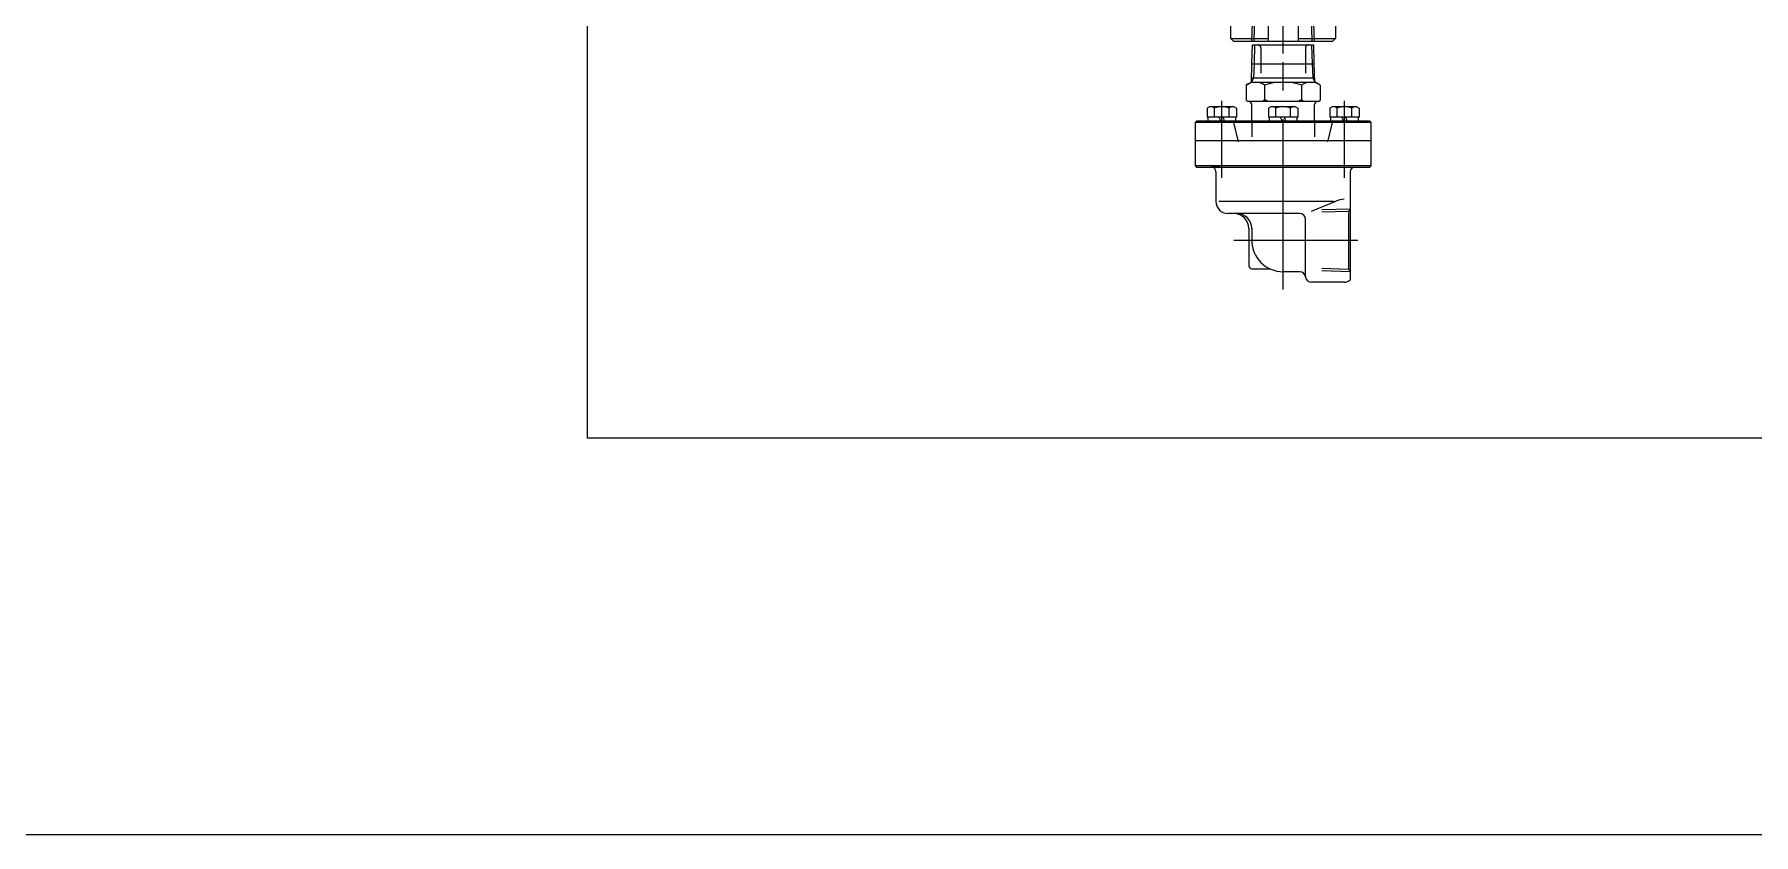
# Model space of a CAD drawing. Header units: millimetres. Extents: x -16130 to 36813, y -8099 to 27484.
# Drawn here: x -8907 to -7755, y 15962 to 16499 of the extents above; entities that cross this region are included whole.
import ezdxf

# ---------------------------------------------------------------- set-up
doc = ezdxf.new("R2010")
doc.units = ezdxf.units.MM
doc.header["$LTSCALE"] = 6
doc.linetypes.add('CENTER2', pattern=[28.575, 19.05, -3.175, 3.175, -3.175])
doc.linetypes.add('HIDDEN', pattern=[9.525, 6.35, -3.175])
doc.layers.add('04_HIDDEN', color=2, linetype='HIDDEN', lineweight=13)
doc.layers.add('05_CENTER', color=4, linetype='CENTER2', lineweight=13)
doc.layers.add('10_DRAFT', color=8, linetype='Continuous', lineweight=0, plot=False)

# ---------------------------------------------------------------- blocks, each defined once
blk = doc.blocks.new('A$C6EC02656_1_1')
at = {"color": 0}
for p, q in [((-38, 108), (-40, 106)), ((-40, 106), (40, 106)), ((-40, 106), (-40, 95)), ((38, 108), (-38, 108)), ((40, 106), (38, 108)), ((40, 95), (40, 106)), ((-48, 95), (-50, 93)), ((-50, 93), (-50, 85)), ((-48, 95), (48, 95)), ((48, 95), (50, 93)), ((50, 93), (50, 85)), ((-75, 32), (-75, 55)), ((75, 32), (75, 55)), ((-75, 32), (-73, 30)), ((75, 32), (-75, 32)), ((73, 30), (-73, 30)), ((-55, 2), (-55, 30)), ((55, 2), (55, 30)), ((75, 32), (73, 30)), ((-53, 0), (-55, 2)), ((-55, 2), (55, 2)), ((53, 0), (-53, 0)), ((-45, -55), (-45, 0)), ((45, 0), (45, -55)), ((55, 2), (53, 0)), ((45, -55), (-45, -55)), ((-43, -57), (-45, -55)), ((43, -57), (-43, -57)), ((-39.9, -352), (-39.9, -57)), ((39.9, -57), (39.9, -352)), ((43, -57), (45, -55)), ((-40, -430), (-40, -352)), ((-40, -352), (40, -352)), ((40, -352), (40, -430)), ((-40, -407), (-5.5, -407)), ((-38.9, -407), (-38.9, -431.1)), ((-5.5, -404.5), (-5.5, -432)), ((5.5, -404.5), (5.5, -432)), ((5.5, -407), (40, -407)), ((38.9, -407), (38.9, -431.1)), ((-38, -432), (-40, -430)), ((-40, -430), (-5.5, -430)), ((38, -432), (-38, -432)), ((-35, -520), (-35, -432)), ((5.5, -430), (40, -430)), ((35, -432), (35, -520)), ((40, -430), (38, -432)), ((-10, -446), (-10, -522)), ((10, -446), (10, -522)), ((-33, -522), (-35, -520)), ((-35, -520), (-10, -520)), ((33, -522), (-33, -522)), ((10, -520), (35, -520)), ((35, -520), (33, -522))]:
    blk.add_line(p, q, dxfattribs=at)
for p, q in [((-50, 93), (50, 93)), ((-150, 57), (150, 57))]:
    blk.add_line(p, q)
blk.add_lwpolyline([(150, 85), (150, 85), (150, 57), (148, 55), (-148, 55), (-150, 57), (-150, 85), (150, 85)], dxfattribs=at)
at = {"color": 3}
for points in [[(-50, 85), (-55, 85), (-50, 90), (-50, 90)], [(50, 85), (55, 85), (50, 90), (50, 90)], [(-75, 55), (-80, 55), (-75, 50), (-75, 50)], [(75, 55), (80, 55), (75, 50), (75, 50)]]:
    blk.add_lwpolyline(points, close=True, dxfattribs=at)
at = {"color": 0}
for centre, radius in [((0, -404.5), 5.5), ((0, -446), 10)]:
    blk.add_arc(centre, radius, 0, 180, dxfattribs=at)
at = {"layer": '04_HIDDEN'}
for p, q in [((-18.8, 106), (-20.8, 108)), ((-18.8, -503.5), (-18.8, 106)), ((24.7, 106), (-18.8, 106)), ((18.7, 106), (20.7, 108)), ((18.7, -503.5), (18.7, 106)), ((-110, 80.4), (-110, 85)), ((-102.5, 85), (-102.5, 80.4)), ((-50, 85), (-50, 55)), ((50, 85), (50, 55)), ((102.5, 85), (102.5, 80.4)), ((110, 80.4), (110, 85)), ((110, 80.4), (-110, 80.4)), ((-21, -522), (-20.4, -503.5)), ((-20.4, -503.5), (-18.8, -500.7)), ((-20.4, -503.5), (20.4, -503.5)), ((-19.5, -522), (-18.9, -503.5)), ((20.4, -503.5), (18.7, -500.7)), ((19.5, -522), (18.9, -503.5)), ((21, -522), (20.4, -503.5))]:
    blk.add_line(p, q, dxfattribs=at)
at = {"layer": '05_CENTER'}
for p, q in [((0, -530.1), (0, 113.5)), ((-125, 44.5), (-125, 96.1)), ((125, 44.5), (125, 96.1))]:
    blk.add_line(p, q, dxfattribs=at)
blk = doc.blocks.new('PK-4 32Aa_1_1')
at = {"color": 0}
for p, q in [((-74.6, 59), (-75.6, 58)), ((-75.6, 58), (-75.6, -58)), ((-45.6, 59), (-74.6, 59)), ((-74.6, -59), (-74.6, 59)), ((-57.6, 59), (-57.6, -59)), ((-45.6, 59), (-44.6, 58)), ((-45.6, -59), (-45.6, 59)), ((-44.6, -58), (-44.6, 58)), ((-75.6, 42.5), (-75.6, 48)), ((-44.6, 50.3), (-42.1, 50.3)), ((-36, 50.9), (-42.1, 50.9)), ((-42.1, 31.3), (-42.1, 50.9)), ((-35.1, 49.4), (-36, 50.9)), ((-35.1, 32.9), (-35.1, 49.4)), ((-106.6, 36.8), (-106.6, 37)), ((-106.6, -11), (-106.6, 37)), ((-78.6, 45), (-98.6, 45)), ((-98.6, -33.7), (-98.6, 43)), ((-42.1, 43), (-44.6, 41.8)), ((-42.1, 40.5), (-44.6, 39.3)), ((-42.1, 46), (-36, 46)), ((-42.1, 36.2), (-36, 36.2)), ((-42.1, 31.9), (-44.6, 31.9)), ((-36, 31.3), (-42.1, 31.3)), ((-35.1, 32.9), (-36, 31.3)), ((-30.6, 24.8), (-31.6, 23.8)), ((-31.6, -23.8), (-31.6, 23.8)), ((-20.5, 24.8), (-30.6, 24.8)), ((-20.5, 24.8), (-18.6, 21.5)), ((-143.6, 21), (-143.6, 8.9)), ((-116.6, 23), (-141.6, 23)), ((-116.6, 21), (-124.6, 21)), ((-44.6, 21), (-33.6, 21)), ((-20.5, 12.4), (-30.6, 12.4)), ((-18.6, 21.5), (-18.6, -21.5)), ((-18.6, 21.3), (-6.3, 20.9)), ((-15.6, 19.8), (-18.6, 21.3)), ((-15.6, 21.2), (-15.6, -21.2)), ((-6.3, 19.5), (-15.6, 19.8)), ((-145.6, -11.1), (-145.6, 0)), ((-44.6, 9.2), (-42.1, 9.2)), ((-42.1, 1.9), (-44.6, 0.6)), ((-42.1, -9.8), (-42.1, 9.8)), ((-36, 9.8), (-42.1, 9.8)), ((-42.1, 4.9), (-36, 4.9)), ((-35.1, 8.2), (-36, 9.8)), ((-35.1, -8.2), (-35.1, 8.2)), ((-42.1, -0.6), (-44.6, -1.9)), ((-42.1, -9.2), (-44.6, -9.2)), ((-42.1, -4.9), (-36, -4.9)), ((-36, -9.8), (-42.1, -9.8)), ((-35.1, -8.2), (-36, -9.8)), ((-152.6, -41), (-152.6, -19)), ((-149.1, -15), (-110.6, -15)), ((-105, -19), (-98.4, -35.2)), ((-44.6, -21), (-33.6, -21)), ((-20.5, -12.4), (-30.6, -12.4)), ((-20.5, -24.8), (-18.6, -21.5)), ((-15.6, -19.8), (-18.6, -21.3)), ((-18.6, -21.3), (-6.3, -20.9)), ((-6.3, -19.5), (-15.6, -19.8)), ((-44.6, -31.9), (-42.1, -31.9)), ((-36, -31.3), (-42.1, -31.3)), ((-42.1, -50.9), (-42.1, -31.3)), ((-35.1, -32.9), (-36, -31.3)), ((-35.1, -49.4), (-35.1, -32.9)), ((-31.6, -23.8), (-30.6, -24.8)), ((-20.5, -24.8), (-30.6, -24.8)), ((-78.6, -45), (-151.1, -45)), ((-144, -44.1), (-145.6, -45)), ((-78.6, -45), (-98.6, -45)), ((-42.1, -39.3), (-44.6, -40.5)), ((-42.1, -41.8), (-44.6, -43)), ((-42.1, -36.2), (-36, -36.2)), ((-42.1, -46), (-36, -46)), ((-42.1, -50.3), (-44.6, -50.3)), ((-36, -50.9), (-42.1, -50.9)), ((-35.1, -49.4), (-36, -50.9)), ((-75.6, -58), (-74.6, -59)), ((-74.6, -59), (-45.6, -59)), ((-44.6, -58), (-45.6, -59))]:
    blk.add_line(p, q, dxfattribs=at)
for centre, radius, start, end in [((-78.6, 48), 3, 270, 0), ((-38.9, 48.5), 3.8, 319.8693, 0), ((-98.6, 37), 8, 90, 180), ((-49, 41.1), 13.9, 339.3001, 20.6999), ((-38.9, 33.8), 3.8, 0, 40.1307), ((-116.6, 33), 10, 270, 0), ((-116.6, 31), 10, 270, 0), ((-29.6, 18.6), 11, 325.6158, 34.3842), ((-124.6, 0), 21, 90, 180), ((-141.6, 21), 2, 90, 180), ((-33.6, 23), 2, 270, 0), ((-31.7, 12.4), 1.08, 0, 85.9914), ((-33.4, 12.4), 2.8, 310.0113, 0), ((-59.7, 0), 41.1, 342.412, 17.588), ((-38.9, 7.3), 3.8, 319.8693, 0), ((-49, 0), 13.9, 339.3001, 20.6999), ((-149.6, -11.1), 4, 277.1808, 0), ((-110.6, -11), 4, 270, 0), ((-38.9, -7.3), 3.8, 0, 40.1307), ((-33.4, -12.4), 2.8, 0, 49.9887), ((-148.6, -19), 4, 97.1808, 180), ((-33.6, -23), 2, 0, 90), ((-31.7, -12.4), 1.08, 274.0086, 0), ((-29.6, -18.6), 11, 325.6158, 34.3842), ((-93.6, -33.7), 5, 180, 202.1936), ((-38.9, -33.8), 3.8, 319.8693, 0), ((-146.6, -41), 6, 180, 221.8103), ((-124.6, -45), 28, 8.2132, 20.4265), ((-78.6, -48), 3, 0, 90), ((-49, -41.1), 13.9, 339.3001, 20.6999), ((-38.9, -48.5), 3.8, 0, 40.1307)]:
    blk.add_arc(centre, radius, start, end, dxfattribs=at)
at = {"layer": '04_HIDDEN', "color": 0}
for p, q in [((-58.6, 30), (-44.6, 33.2)), ((-44.6, 21), (-55.1, 21)), ((4.4, 15), (-12.6, 15)), ((-44.6, -21), (-55.1, -21)), ((4.4, -15), (-12.6, -15)), ((-145.6, -45), (-145, -26)), ((-144, -44.1), (-143.5, -26)), ((-105.2, -44.1), (-105.7, -26)), ((-103.6, -45), (-104.2, -26)), ((-58.6, -30), (-44.6, -33.2)), ((-144, -44.1), (-105.2, -44.1)), ((-105.2, -44.1), (-103.6, -45))]:
    blk.add_line(p, q, dxfattribs=at)
for centre, start, end in [((4.4, 17), 270, 0), ((4.4, -17), 0, 90)]:
    blk.add_arc(centre, 2, start, end, dxfattribs=at)
at = {"layer": '05_CENTER', "color": 0}
for p, q in [((-82.6, 41.1), (-31.1, 41.1)), ((-124.6, -50), (-124.6, 33)), ((-157.6, 0), (11.4, 0)), ((-82.6, -41.1), (-31.1, -41.1))]:
    blk.add_line(p, q, dxfattribs=at)
at = {"layer": '10_DRAFT'}
for p, q in [((-6.3, 20.9), (6.4, 20.5)), ((-6.3, 20.9), (-6.3, -20.9)), ((6.4, 19.1), (-6.3, 19.5)), ((6.4, 20.5), (6.4, -20.5)), ((6.4, -19.1), (-6.3, -19.5)), ((-6.3, -20.9), (6.4, -20.5))]:
    blk.add_line(p, q, dxfattribs=at)

msp = doc.modelspace()

# ---------------------------------------------------------------- linework, layer by layer
at = {"color": 2}
for points in [[(-10784.35796, 15962.3952), (-1590.80397, 15962.3952), (-1590.80397, 19526.87304), (-10784.35796, 19526.87304)], [(-8536.21059, 17910.38816), (-6731.62753, 17910.38816), (-6731.62753, 16227.94823), (-8536.21059, 16227.94823)]]:
    msp.add_lwpolyline(points, close=True, dxfattribs=at)

# ---------------------------------------------------------------- block references
msp.add_blockref('A$C6EC02656_1_1', (-8070.0537, 17015.88446))
at = {"color": 4, "rotation": 90}
msp.add_blockref('PK-4 32Aa_1_1', (-8070.0537, 16485.18446), dxfattribs=at)

doc.saveas('drawing.dxf')
